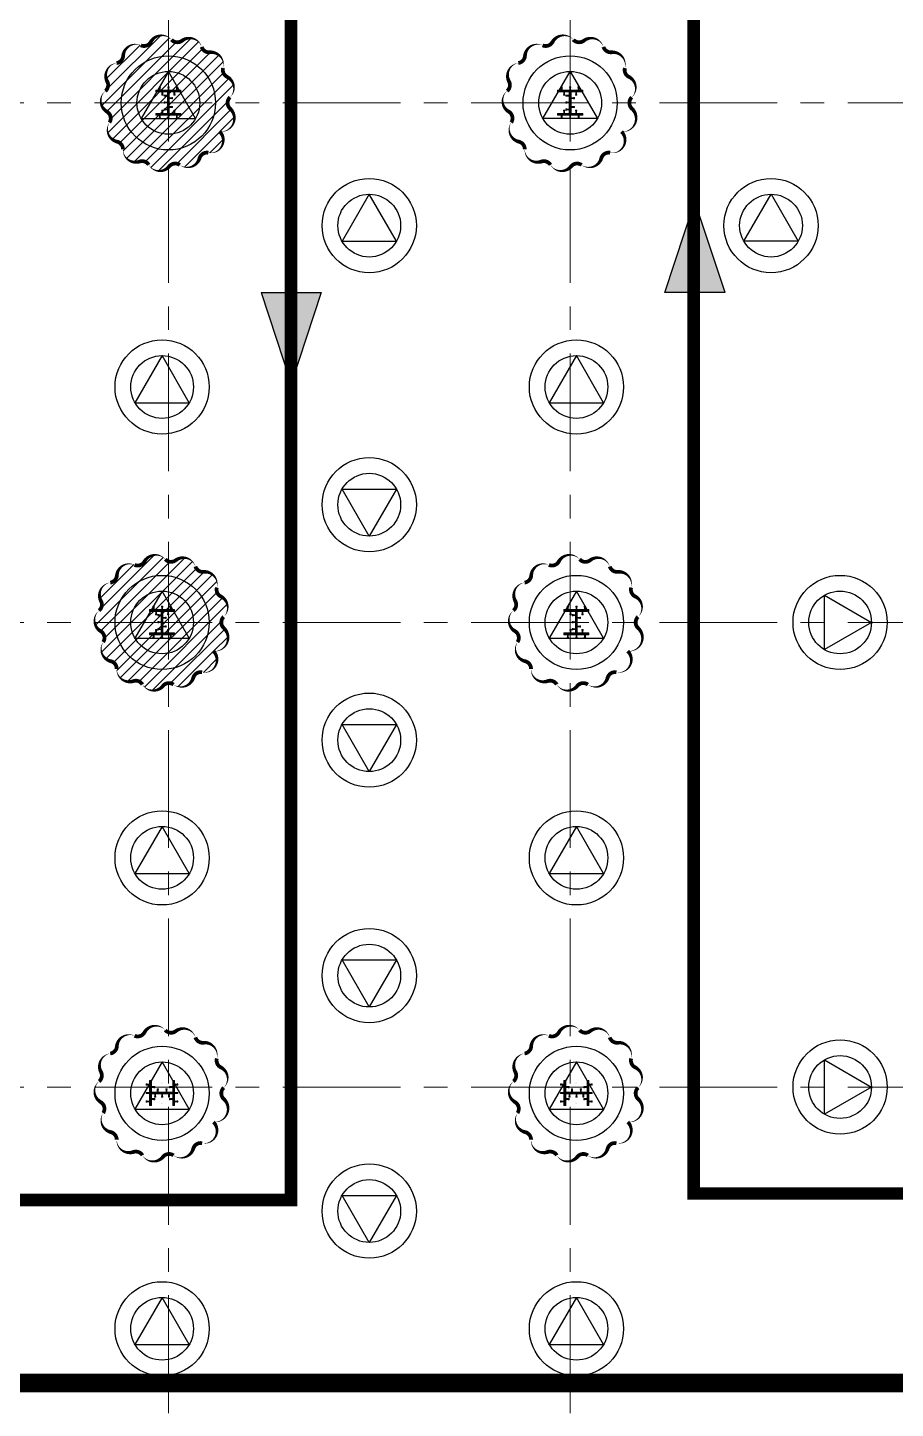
# Model space of a CAD drawing. Header units: millimetres. Extents: x -346728 to 1320345, y -537202 to -385966.
# Drawn here: x 439029 to 452852, y -445010 to -423018 of the extents above; entities that cross this region are included whole.
import ezdxf

# ---------------------------------------------------------------- set-up
doc = ezdxf.new("R2010")
doc.units = ezdxf.units.MM
doc.header["$LTSCALE"] = 100
doc.linetypes.add('HIDDEN', pattern=[9.525, 6.35, -3.175])
doc.linetypes.add('X1326_GLB$0$CENTER', pattern=[2, 1.25, -0.25, 0.25, -0.25])
for name, color, linetype, lineweight in [('A-giao thong', 8, 'Continuous', 15), ('KCMANH', 8, 'Continuous', 13), ('KINGPOST', 5, 'Continuous', 20), ('X1326_GLB$0$A-tim', 8, 'X1326_GLB$0$CENTER', 9)]:
    doc.layers.add(name, color=color, linetype=linetype, lineweight=lineweight)
for name, color, linetype in [('DM', 8, 'Continuous'), ('hach', 253, 'Continuous'), ('PL', 3, 'Continuous'), ('thep doc', 6, 'Continuous'), ('X1326_COL_B4$0$CS', 253, 'Continuous')]:
    doc.layers.add(name, color=color, linetype=linetype)
pattern_1 = [(45, (188543.33, 11377564.439), (-8.980256121, 8.980256121), []), (135, (188543.33, 11377564.439), (-8.980256121, -8.980256121), [])]

# ---------------------------------------------------------------- blocks, each defined once
blk = doc.blocks.new('LVL-KHUNGTEN')
blk.add_lwpolyline([(61072.9, 41092.8), (119123.5, 41092.8), (119123.5, 61.9), (61072.9, 61.9)], close=True)
blk = doc.blocks.new('KP50')
at = {"ltscale": 0.1}
h = blk.add_hatch(color=6, dxfattribs=at)
h.dxf.hatch_style = 1
h.paths.add_polyline_path([(14, 171), (-14, 171), (-14, 142)])
h.paths.add_polyline_path([(-14, -142), (-14, -171), (14, -171)])
at = {"layer": 'KCMANH', "linetype": 'ByBlock'}
h = blk.add_hatch(dxfattribs=at)
h.set_pattern_fill('ANSI37', color=6, scale=4, style=0)
h.set_pattern_definition(pattern_1)
h.paths.add_polyline_path([(-200, 200), (-200, 171), (200, 171), (200, 200)])
h = blk.add_hatch(dxfattribs=at)
h.set_pattern_fill('ANSI37', color=6, scale=4, style=0)
h.set_pattern_definition([(45, (188728.93, 11377564.439), (-8.980256121, 8.980256121), []), (135, (188728.93, 11377564.439), (-8.980256121, -8.980256121), [])])
h.paths.add_polyline_path([(14, 171), (-14, 142), (-14, -142), (14, -171)])
h = blk.add_hatch(dxfattribs=at)
h.set_pattern_fill('ANSI37', color=6, scale=4, style=0)
h.set_pattern_definition(pattern_1)
h.paths.add_polyline_path([(-200, -171), (-200, -200), (200, -200), (200, -171)])
for p, q in [((-125, 253), (-146, 253)), ((-146, 240), (-146, 253)), ((-125, 240), (-146, 240)), ((-142, 200), (-142, 240)), ((-129, 200), (-129, 240)), ((-125, 240), (-125, 253)), ((-10, 253), (10, 253)), ((-10, 240), (-10, 253)), ((-10, 240), (10, 240)), ((-6, 200), (-6, 240)), ((6, 200), (6, 240)), ((10, 240), (10, 253)), ((125, 253), (146, 253)), ((125, 240), (125, 253)), ((125, 240), (146, 240)), ((129, 200), (129, 240)), ((142, 200), (142, 240)), ((146, 240), (146, 253)), ((-85, 131), (-106, 131)), ((-106, 131), (-106, 118)), ((-85, 118), (-106, 118)), ((-102, 171), (-102, 131)), ((-89, 171), (-89, 131)), ((-85, 131), (-85, 118)), ((-67, 100), (-67, 120)), ((-54, 120), (-67, 120)), ((-54, 100), (-67, 100)), ((-67, 10), (-67, -10)), ((-54, 10), (-67, 10)), ((-54, 100), (-54, 120)), ((-14, 116), (-54, 116)), ((-14, 104), (-54, 104)), ((-54, 10), (-54, -10)), ((-14, 6), (-54, 6)), ((14, 76), (54, 76)), ((14, 64), (54, 64)), ((54, 60), (54, 80)), ((54, 80), (67, 80)), ((54, 60), (67, 60)), ((67, 60), (67, 80)), ((85, 131), (106, 131)), ((85, 131), (85, 118)), ((85, 118), (106, 118)), ((89, 171), (89, 131)), ((102, 171), (102, 131)), ((106, 131), (106, 118)), ((-142, -200), (-142, -240)), ((-129, -200), (-129, -240)), ((-85, -118), (-106, -118)), ((-106, -131), (-106, -118)), ((-85, -131), (-106, -131)), ((-102, -171), (-102, -131)), ((-89, -171), (-89, -131)), ((-85, -131), (-85, -118)), ((-54, -10), (-67, -10)), ((-67, -100), (-67, -120)), ((-54, -100), (-67, -100)), ((-54, -120), (-67, -120)), ((-14, -6), (-54, -6)), ((-54, -100), (-54, -120)), ((-14, -104), (-54, -104)), ((-14, -116), (-54, -116)), ((-6, -200), (-6, -240)), ((6, -200), (6, -240)), ((14, -64), (54, -64)), ((14, -76), (54, -76)), ((54, -60), (54, -80)), ((54, -60), (67, -60)), ((54, -80), (67, -80)), ((67, -60), (67, -80)), ((85, -118), (106, -118)), ((85, -131), (85, -118)), ((85, -131), (106, -131)), ((89, -171), (89, -131)), ((102, -171), (102, -131)), ((106, -131), (106, -118)), ((129, -200), (129, -240)), ((142, -200), (142, -240)), ((-125, -240), (-146, -240)), ((-146, -240), (-146, -253)), ((-125, -253), (-146, -253)), ((-125, -240), (-125, -253)), ((-10, -240), (10, -240)), ((-10, -240), (-10, -253)), ((-10, -253), (10, -253)), ((10, -240), (10, -253)), ((125, -240), (146, -240)), ((125, -240), (125, -253)), ((125, -253), (146, -253)), ((146, -240), (146, -253))]:
    blk.add_line(p, q, dxfattribs=at)
at = {"layer": 'KINGPOST', "color": 6, "linetype": 'ByBlock'}
for p, q in [((-200, 200), (200, 200)), ((-200, 171), (-200, 200)), ((-200, 171), (200, 171)), ((-14, 171), (-14, -171)), ((-14, 142), (14, 171)), ((14, 171), (14, -171)), ((200, 171), (200, 200)), ((-200, -171), (200, -171)), ((-200, -171), (-200, -200)), ((-200, -200), (200, -200)), ((-14, -142), (14, -171)), ((200, -171), (200, -200))]:
    blk.add_line(p, q, dxfattribs=at)
blk.add_lwpolyline([(-14, 0), (14, 0)], dxfattribs=at)
blk = doc.blocks.new('B1 Kingpost Layout Plan1')
at = {"layer": 'KCMANH', "linetype": 'ByBlock'}
for p in [(70675, -9446, 0), (77075, -9446, 0), (70575, -17721, 0), (77175, -17721, 0)]:
    blk.add_blockref('KP50', p, dxfattribs=at)
at = {"layer": 'KCMANH', "linetype": 'ByBlock', "rotation": 90}
for p in [(70575, -25221, 0), (77175, -25221, 0)]:
    blk.add_blockref('KP50', p, dxfattribs=at)

msp = doc.modelspace()

# ---------------------------------------------------------------- hatches: boundary and pattern name
at = {"ltscale": 0.1}
h = msp.add_hatch(color=3, dxfattribs=at)
h.dxf.hatch_style = 1
h.paths.add_polyline_path([(441285.6, -424045.2), (441256.8, -424045.2), (441256.8, -424074)])
h.paths.add_polyline_path([(441256.8, -424358.8), (441256.8, -424387.6), (441285.6, -424387.6)])
h = msp.add_hatch(color=6, dxfattribs=at)
h.dxf.hatch_style = 1
h.paths.add_polyline_path([(447685.7, -424045.2), (447656.9, -424045.2), (447656.9, -424074)])
h.paths.add_polyline_path([(447656.9, -424358.8), (447656.9, -424387.6), (447685.7, -424387.6)])
h = msp.add_hatch(color=3, dxfattribs=at)
h.dxf.hatch_style = 1
h.paths.add_polyline_path([(441185.6, -432320.3), (441156.8, -432320.3), (441156.8, -432349.1)])
h.paths.add_polyline_path([(441156.8, -432633.9), (441156.8, -432662.7), (441185.6, -432662.7)])
h = msp.add_hatch(color=6, dxfattribs=at)
h.dxf.hatch_style = 1
h.paths.add_polyline_path([(447785.7, -432320.3), (447756.9, -432320.3), (447756.9, -432349.1)])
h.paths.add_polyline_path([(447756.9, -432633.9), (447756.9, -432662.7), (447785.7, -432662.7)])
h = msp.add_hatch(color=6, dxfattribs=at)
h.dxf.hatch_style = 1
h.paths.add_polyline_path([(441185.6, -439820.3), (441156.8, -439820.3), (441156.8, -439849.1)])
h.paths.add_polyline_path([(441156.8, -440133.9), (441156.8, -440162.7), (441185.6, -440162.7)])
h = msp.add_hatch(color=6, dxfattribs=at)
h.dxf.hatch_style = 1
h.paths.add_polyline_path([(447785.7, -439820.3), (447756.9, -439820.3), (447756.9, -439849.1)])
h.paths.add_polyline_path([(447756.9, -440133.9), (447756.9, -440162.7), (447785.7, -440162.7)])
at = {"layer": 'A-giao thong', "transparency": 33554572}
h = msp.add_hatch(dxfattribs=at)
h.set_pattern_fill('ANSI31', color=256, scale=1000)
h.set_pattern_definition([(45, (402922.2, -521473.05), (-88.38835, 88.38835), [])])
edge = h.paths.add_edge_path()
edge.add_arc((442116.3, -423980.7), 200.1, 313.189, 423.189)
edge.add_arc((442262.1, -423692.2), 123.2, 165.32463, 243.189, ccw=False)
edge.add_arc((441949.1, -423610.2), 200.3, 345.32463, 455.32463)
edge.add_arc((441919.1, -423288.1), 123.2, 197.45235, 275.32463, ccw=False)
edge.add_arc((441610.6, -423385.1), 200.2, 17.45235, 127.45235)
edge.add_arc((441413.9, -423128.4), 123.2, 221.33742, 307.45235, ccw=False)
edge.add_arc((441168.8, -423343.9), 203.2, 41.33742, 151.33742)
edge.add_arc((440882.5, -423187.4), 123.2, 245.97207, 331.33742, ccw=False)
edge.add_arc((440750.8, -423482.8), 200.3, 65.97207, 175.97207)
edge.add_arc((440428.1, -423460.1), 123.2, 278.09941, 355.97207, ccw=False)
edge.add_arc((440473.7, -423780.4), 200.3, 98.09941, 208.09941)
edge.add_arc((440188.3, -423932.7), 123.2, -50.51419, 28.09941, ccw=False)
edge.add_arc((440394.3, -424182.7), 200.7, 129.48581, 239.48581)
edge.add_arc((440229.8, -424461.6), 123.2, -33.38585, 59.48581, ccw=False)
edge.add_arc((440499.8, -424639.5), 200.1, 146.61415, 256.61415)
edge.add_arc((440424.9, -424954), 123.2, -1.25134, 76.61415, ccw=False)
edge.add_arc((440748.4, -424961.1), 200.3, 178.74866, 288.74866)
edge.add_arc((440852.3, -425267.5), 123.2, 30.87684, 108.74866, ccw=False)
edge.add_arc((441129.9, -425101.5), 200.2, 210.87684, 320.87684)
edge.add_arc((441380.8, -425305.5), 123.2, 54.01227, 140.87684, ccw=False)
edge.add_arc((441572.6, -425041.5), 203.1, 234.01227, 344.01227)
edge.add_arc((441886.3, -425131.4), 123.2, 79.39644, 164.01227, ccw=False)
edge.add_arc((441945.8, -424813.5), 200.3, 259.39644, 404.1286)
edge.add_arc((442110.7, -424463.1), 212, 264.27964, 407.39823)
edge.add_arc((442337.5, -424216.4), 123.2, 133.189, 227.39823, ccw=False)
h = msp.add_hatch(dxfattribs=at)
h.set_pattern_fill('ANSI31', color=256, scale=1000)
h.set_pattern_definition([(45, (402822.2, -529748.15), (-88.38835, 88.38835), [])])
edge = h.paths.add_edge_path()
edge.add_arc((442016.3, -432255.8), 200.1, 313.189, 423.189)
edge.add_arc((442162.1, -431967.3), 123.2, 165.32463, 243.189, ccw=False)
edge.add_arc((441849.1, -431885.3), 200.3, 345.32463, 455.32463)
edge.add_arc((441819.1, -431563.2), 123.2, 197.45235, 275.32463, ccw=False)
edge.add_arc((441510.6, -431660.2), 200.2, 17.45235, 127.45235)
edge.add_arc((441313.9, -431403.5), 123.2, 221.33742, 307.45235, ccw=False)
edge.add_arc((441068.8, -431619), 203.2, 41.33742, 151.33742)
edge.add_arc((440782.5, -431462.5), 123.2, 245.97207, 331.33742, ccw=False)
edge.add_arc((440650.8, -431757.9), 200.3, 65.97207, 175.97207)
edge.add_arc((440328.1, -431735.2), 123.2, 278.09941, 355.97207, ccw=False)
edge.add_arc((440373.7, -432055.5), 200.3, 98.09941, 208.09941)
edge.add_arc((440088.3, -432207.8), 123.2, -50.51419, 28.09941, ccw=False)
edge.add_arc((440294.3, -432457.8), 200.7, 129.48581, 239.48581)
edge.add_arc((440129.8, -432736.7), 123.2, -33.38585, 59.48581, ccw=False)
edge.add_arc((440399.8, -432914.6), 200.1, 146.61415, 256.61415)
edge.add_arc((440324.9, -433229.1), 123.2, -1.25134, 76.61415, ccw=False)
edge.add_arc((440648.4, -433236.2), 200.3, 178.74866, 288.74866)
edge.add_arc((440752.3, -433542.6), 123.2, 30.87684, 108.74866, ccw=False)
edge.add_arc((441029.9, -433376.6), 200.2, 210.87684, 320.87684)
edge.add_arc((441280.8, -433580.7), 123.2, 54.01227, 140.87684, ccw=False)
edge.add_arc((441472.6, -433316.6), 203.1, 234.01227, 344.01227)
edge.add_arc((441786.3, -433406.5), 123.2, 79.39644, 164.01227, ccw=False)
edge.add_arc((441845.8, -433088.6), 200.3, 259.39644, 404.1286)
edge.add_arc((442010.7, -432738.2), 212, 264.27964, 407.39823)
edge.add_arc((442237.5, -432491.5), 123.2, 133.189, 227.39823, ccw=False)
at = {"layer": 'hach'}
h = msp.add_hatch(dxfattribs=at)
h.set_pattern_fill('ANSI31', color=256, scale=70)
h.set_pattern_definition([(45, (342151.22, -508591.22), (-157.15448, 157.15448), [])])
h.paths.add_polyline_path([(362433.4, -410142.2), (348853.9, -428107.5), (376146.7, -501359), (382446.8, -503970.9), (458369.1, -469396.6), (462927.9, -462329.4), (462919.8, -415142.7), (457917.8, -410142.2)])
h.paths.add_polyline_path([(363030.6, -411342.2), (350208.3, -428305.7), (377088.8, -500450.6), (382424.3, -502662.6), (457551.5, -468450.4), (461727.8, -461976.1), (461719.7, -415639.4), (457420.9, -411342.2)], flags=16)
h = msp.add_hatch(dxfattribs=at)
h.set_pattern_fill('AR-CONC', color=256, scale=4)
h.set_pattern_definition([(50, (342151.2, -508591.2), (728.7387, -63.7563), [76.2, -838.2]), (355, (342151.2, -508591.2), (-140.9737, 764.2274), [60.96, -670.5623]), (100.45144, (342211.95, -508596.54), (587.765, 700.471), [64.76, -712.361]), (46.1842, (342151.2, -508388), (1084.316, -168.1693), [114.3, -1257.3]), (96.63556, (342241.6, -508402), (949.6165, 989.7045), [97.14, -1068.5424]), (351.18415, (342151.2, -508388), (949.6165, 989.7045), [91.44, -1005.839]), (21, (342252.8, -508438.8), (606.4576, -409.0608), [76.2, -838.2]), (326, (342252.8, -508438.8), (247.208, 736.752), [60.96, -670.56]), (71.45144, (342303.36, -508472.9), (853.6657, 327.691), [64.76, -712.3598]), (37.5, (342151.22, -508591.22), (12.3544, 338.22016), [0, -662.432, 0, -680.72, 0, -673.1]), (7.5, (342151.22, -508591.22), (267.27865, 400.7223), [0, -388.112, 0, -647.192, 0, -256.54]), (327.5, (341924.65, -508591.22), (542.3624, -22.91498), [0, -254, 0, -792.48, 0, -1051.56]), (317.5, (341823.05, -508591.2), (592.5167, 101.706), [0, -330.2, 0, -526.288, 0, -746.76])])
h.paths.add_polyline_path([(362433.4, -410142.2), (348853.9, -428107.5), (376146.7, -501359), (382446.8, -503970.9), (458369.1, -469396.6), (462927.9, -462329.4), (462919.8, -415142.7), (457917.8, -410142.2)])
h.paths.add_polyline_path([(363030.6, -411342.2), (350208.3, -428305.7), (377088.8, -500450.6), (382424.3, -502662.6), (457551.5, -468450.4), (461727.8, -461976.1), (461719.7, -415639.4), (457420.9, -411342.2)], flags=16)
at = {"layer": 'thep doc'}
h = msp.add_hatch(dxfattribs=at)
h.set_pattern_fill('ANSI31', color=256, angle=180)
h.set_pattern_definition([(225, (632272.5629, -768609.35549), (0.08838834765, -0.08838834765), [])])
h.paths.add_polyline_path([(449181.3, -427238.5), (449659.9, -427238.5), (449659.9, -425785.2)])
h.paths.add_polyline_path([(449659.9, -427238.5), (450138.5, -427238.5), (449659.9, -425785.2)])
h = msp.add_hatch(dxfattribs=at)
h.set_pattern_fill('ANSI31', color=256)
h.set_pattern_definition([(45, (260612.83886, -85867.62887), (-0.08838834765, 0.08838834765), [])])
h.paths.add_polyline_path([(443704.2, -427238.5), (443225.5, -427238.5), (443225.5, -428691.8)])
h.paths.add_polyline_path([(443225.5, -427238.5), (442746.9, -427238.5), (443225.5, -428691.8)])

# ---------------------------------------------------------------- linework, layer by layer
at = {"color": 5, "elevation": -2718.3}
for points in [[(442253.2, -424126.6, 0, 60, 0.5205671), (442206.5, -423802.1, 60, 60, -0.3534527), (442142.9, -423661, 0, 60, 0.5205671), (441930.5, -423410.8, 60, 60, -0.3534915), (441801.6, -423325.1, 0, 60, 0.5205671), (441488.8, -423226.1, 60, 60, -0.3944899), (441321.4, -423209.7, 0, 60, 0.520567), (440990.5, -423246.5, 60, 60, -0.3907151), (440832.3, -423299.9, 0, 60, 0.520567), (440551, -423468.7, 60, 60, -0.3534934), (440445.5, -423582, 0, 60, 0.5205671), (440297, -423874.7, 60, 60, -0.3571345), (440266.7, -424027.8, 0, 60, 0.520567), (440292.4, -424355.5, 60, 60, -0.4289707), (440332.7, -424529.4, 0, 60, 0.520567), (440453.4, -424834.2, 60, 60, -0.3534582), (440548.1, -424956.7, 0, 60, 0.520567), (440812.8, -425150.8, 60, 60, -0.3534893), (440958.1, -425204.2, 0, 60, 0.5205671), (441285.3, -425227.8, 60, 60, -0.3982747), (441453.2, -425205.9, 0, 60, 0.520567), (441767.8, -425097.5, 60, 60, -0.3869502), (441908.9, -425010.3, 0, 60, 0.7314349), (442089.5, -424674, 0, 60, 0.7206829), (442254.1, -424307.1, 60, 60, -0.4358983)], [(442153.2, -432401.7, 0, 60, 0.5205671), (442106.5, -432077.2, 60, 60, -0.3534527), (442042.9, -431936.1, 0, 60, 0.5205671), (441830.5, -431685.9, 60, 60, -0.3534915), (441701.6, -431600.2, 0, 60, 0.5205671), (441388.8, -431501.2, 60, 60, -0.3944899), (441221.4, -431484.8, 0, 60, 0.520567), (440890.5, -431521.6, 60, 60, -0.3907151), (440732.3, -431575, 0, 60, 0.520567), (440451, -431743.8, 60, 60, -0.3534934), (440345.5, -431857.1, 0, 60, 0.5205671), (440197, -432149.8, 60, 60, -0.3571345), (440166.7, -432302.9, 0, 60, 0.520567), (440192.4, -432630.6, 60, 60, -0.4289707), (440232.7, -432804.5, 0, 60, 0.520567), (440353.4, -433109.3, 60, 60, -0.3534582), (440448.1, -433231.8, 0, 60, 0.520567), (440712.8, -433425.9, 60, 60, -0.3534893), (440858.1, -433479.3, 0, 60, 0.5205671), (441185.3, -433502.9, 60, 60, -0.3982747), (441353.2, -433481, 0, 60, 0.520567), (441667.8, -433372.6, 60, 60, -0.3869502), (441808.9, -433285.4, 0, 60, 0.7314349), (441989.5, -432949.1, 0, 60, 0.7206829), (442154.1, -432582.2, 60, 60, -0.4358983)]]:
    msp.add_lwpolyline(points, format="xyseb", close=True, dxfattribs=at)
at = {"color": 6, "elevation": -2718.3}
for points in [[(448653.4, -424126.6, 0, 60, 0.5205671), (448606.7, -423802.1, 60, 60, -0.3534527), (448543.1, -423661, 0, 60, 0.5205671), (448330.7, -423410.8, 60, 60, -0.3534915), (448201.8, -423325.1, 0, 60, 0.5205671), (447889, -423226.1, 60, 60, -0.3944899), (447721.6, -423209.7, 0, 60, 0.520567), (447390.7, -423246.5, 60, 60, -0.3907151), (447232.5, -423299.9, 0, 60, 0.520567), (446951.2, -423468.7, 60, 60, -0.3534934), (446845.6, -423582, 0, 60, 0.5205671), (446697.2, -423874.7, 60, 60, -0.3571345), (446666.8, -424027.8, 0, 60, 0.520567), (446692.5, -424355.5, 60, 60, -0.4289707), (446732.8, -424529.4, 0, 60, 0.520567), (446853.6, -424834.2, 60, 60, -0.3534582), (446948.2, -424956.7, 0, 60, 0.520567), (447212.9, -425150.8, 60, 60, -0.3534893), (447358.2, -425204.2, 0, 60, 0.5205671), (447685.4, -425227.8, 60, 60, -0.3982747), (447853.4, -425205.9, 0, 60, 0.520567), (448168, -425097.5, 60, 60, -0.3869502), (448309.1, -425010.3, 0, 60, 0.7314349), (448489.7, -424674, 0, 60, 0.7206829), (448654.3, -424307.1, 60, 60, -0.4358983)], [(448753.3, -432401.7, 0, 60, 0.5205671), (448706.6, -432077.2, 60, 60, -0.3534527), (448643, -431936.1, 0, 60, 0.5205671), (448430.6, -431685.9, 60, 60, -0.3534915), (448301.7, -431600.2, 0, 60, 0.5205671), (447988.9, -431501.2, 60, 60, -0.3944899), (447821.5, -431484.8, 0, 60, 0.520567), (447490.7, -431521.6, 60, 60, -0.3907151), (447332.4, -431575, 0, 60, 0.520567), (447051.1, -431743.8, 60, 60, -0.3534934), (446945.6, -431857.1, 0, 60, 0.5205671), (446797.1, -432149.8, 60, 60, -0.3571345), (446766.8, -432302.9, 0, 60, 0.520567), (446792.5, -432630.6, 60, 60, -0.4289707), (446832.8, -432804.5, 0, 60, 0.520567), (446953.5, -433109.3, 60, 60, -0.3534582), (447048.2, -433231.8, 0, 60, 0.520567), (447312.9, -433425.9, 60, 60, -0.3534893), (447458.2, -433479.3, 0, 60, 0.5205671), (447785.4, -433502.9, 60, 60, -0.3982747), (447953.3, -433481, 0, 60, 0.520567), (448267.9, -433372.6, 60, 60, -0.3869502), (448409, -433285.4, 0, 60, 0.7314349), (448589.6, -432949.1, 0, 60, 0.7206829), (448754.2, -432582.2, 60, 60, -0.4358983)], [(442153.2, -439901.7, 0, 60, 0.5205671), (442106.5, -439577.2, 60, 60, -0.3534527), (442042.9, -439436.1, 0, 60, 0.5205671), (441830.5, -439185.9, 60, 60, -0.3534915), (441701.6, -439100.2, 0, 60, 0.5205671), (441388.8, -439001.2, 60, 60, -0.3944899), (441221.4, -438984.8, 0, 60, 0.520567), (440890.5, -439021.6, 60, 60, -0.3907151), (440732.3, -439075, 0, 60, 0.520567), (440451, -439243.8, 60, 60, -0.3534934), (440345.5, -439357.1, 0, 60, 0.5205671), (440197, -439649.8, 60, 60, -0.3571345), (440166.7, -439802.9, 0, 60, 0.520567), (440192.4, -440130.6, 60, 60, -0.4289707), (440232.7, -440304.5, 0, 60, 0.520567), (440353.4, -440609.3, 60, 60, -0.3534582), (440448.1, -440731.8, 0, 60, 0.520567), (440712.8, -440925.9, 60, 60, -0.3534893), (440858.1, -440979.3, 0, 60, 0.5205671), (441185.3, -441002.9, 60, 60, -0.3982747), (441353.2, -440981, 0, 60, 0.520567), (441667.8, -440872.6, 60, 60, -0.3869502), (441808.9, -440785.4, 0, 60, 0.7314349), (441989.5, -440449.1, 0, 60, 0.7206829), (442154.1, -440082.2, 60, 60, -0.4358983)], [(448753.3, -439901.7, 0, 60, 0.5205671), (448706.6, -439577.2, 60, 60, -0.3534527), (448643, -439436.1, 0, 60, 0.5205671), (448430.6, -439185.9, 60, 60, -0.3534915), (448301.7, -439100.2, 0, 60, 0.5205671), (447988.9, -439001.2, 60, 60, -0.3944899), (447821.5, -438984.8, 0, 60, 0.520567), (447490.7, -439021.6, 60, 60, -0.3907151), (447332.4, -439075, 0, 60, 0.520567), (447051.1, -439243.8, 60, 60, -0.3534934), (446945.6, -439357.1, 0, 60, 0.5205671), (446797.1, -439649.8, 60, 60, -0.3571345), (446766.8, -439802.9, 0, 60, 0.520567), (446792.5, -440130.6, 60, 60, -0.4289707), (446832.8, -440304.5, 0, 60, 0.520567), (446953.5, -440609.3, 60, 60, -0.3534582), (447048.2, -440731.8, 0, 60, 0.520567), (447312.9, -440925.9, 60, 60, -0.3534893), (447458.2, -440979.3, 0, 60, 0.5205671), (447785.4, -441002.9, 60, 60, -0.3982747), (447953.3, -440981, 0, 60, 0.520567), (448267.9, -440872.6, 60, 60, -0.3869502), (448409, -440785.4, 0, 60, 0.7314349), (448589.6, -440449.1, 0, 60, 0.7206829), (448754.2, -440082.2, 60, 60, -0.4358983)]]:
    msp.add_lwpolyline(points, format="xyseb", close=True, dxfattribs=at)
at = {"layer": 'DM', "color": 7, "linetype": 'HIDDEN'}
msp.add_line((461719.3, -444604.3, -1404.9), (406870.9, -444604.3, -1404.9), dxfattribs=at)
at = {"layer": 'DM', "color": 7, "linetype": 'HIDDEN', "const_width": 300, "elevation": -1404.9}
msp.add_lwpolyline([(461719.3, -444604.3), (461727.5, -461973.7), (457551.1, -468448), (402696.6, -493428.3), (402705, -478739.5), (404143.7, -478739.5), (404143.7, -447776.3), (406870.9, -447776.3), (406870.9, -444604.3)], close=True, dxfattribs=at)
at = {"layer": 'PL', "elevation": -1404.9}
for points in [[(440838.1, -424466.4), (441704.2, -424466.4), (441271.2, -423716.4)], [(440838.1, -424466.4), (441704.2, -424466.4), (441271.2, -423716.4)], [(448104.3, -424466.4), (447238.3, -424466.4), (447671.3, -423716.4)], [(448104.3, -424466.4), (447238.3, -424466.4), (447671.3, -423716.4)], [(444038.2, -426421.4), (444904.2, -426421.4), (444471.2, -425671.4)], [(444038.2, -426421.4), (444904.2, -426421.4), (444471.2, -425671.4)], [(451304.3, -426421.4), (450438.3, -426421.4), (450871.3, -425671.4)], [(451304.3, -426421.4), (450438.3, -426421.4), (450871.3, -425671.4)], [(440738.1, -428991.5), (441604.2, -428991.5), (441171.2, -428241.5)], [(440738.1, -428991.5), (441604.2, -428991.5), (441171.2, -428241.5)], [(447338.3, -428991.5), (448204.3, -428991.5), (447771.3, -428241.5)], [(447338.3, -428991.5), (448204.3, -428991.5), (447771.3, -428241.5)], [(444038.2, -430366.5), (444904.2, -430366.5), (444471.2, -431116.5)], [(444038.2, -430366.5), (444904.2, -430366.5), (444471.2, -431116.5)], [(440738.1, -432741.5), (441604.2, -432741.5), (441171.2, -431991.5)], [(440738.1, -432741.5), (441604.2, -432741.5), (441171.2, -431991.5)], [(447338.3, -432741.5), (448204.3, -432741.5), (447771.3, -431991.5)], [(447338.3, -432741.5), (448204.3, -432741.5), (447771.3, -431991.5)], [(451721.3, -432924.5), (451721.3, -432058.5), (452471.3, -432491.5)], [(451721.3, -432924.5), (451721.3, -432058.5), (452471.3, -432491.5)], [(444038.2, -434116.5), (444904.2, -434116.5), (444471.2, -434866.5)], [(444038.2, -434116.5), (444904.2, -434116.5), (444471.2, -434866.5)], [(440738.1, -436491.5), (441604.2, -436491.5), (441171.2, -435741.5)], [(440738.1, -436491.5), (441604.2, -436491.5), (441171.2, -435741.5)], [(447338.3, -436491.5), (448204.3, -436491.5), (447771.3, -435741.5)], [(447338.3, -436491.5), (448204.3, -436491.5), (447771.3, -435741.5)], [(444038.2, -437866.5), (444904.2, -437866.5), (444471.2, -438616.5)], [(444038.2, -437866.5), (444904.2, -437866.5), (444471.2, -438616.5)], [(440738.1, -440241.5), (441604.2, -440241.5), (441171.2, -439491.5)], [(440738.1, -440241.5), (441604.2, -440241.5), (441171.2, -439491.5)], [(447338.3, -440241.5), (448204.3, -440241.5), (447771.3, -439491.5)], [(447338.3, -440241.5), (448204.3, -440241.5), (447771.3, -439491.5)], [(451721.3, -440324.6), (451721.3, -439458.6), (452471.3, -439891.6)], [(451721.3, -440324.6), (451721.3, -439458.6), (452471.3, -439891.6)], [(444038.2, -441616.5), (444904.2, -441616.5), (444471.2, -442366.5)], [(444038.2, -441616.5), (444904.2, -441616.5), (444471.2, -442366.5)], [(440738.1, -443991.5), (441604.2, -443991.5), (441171.2, -443241.5)], [(440738.1, -443991.5), (441604.2, -443991.5), (441171.2, -443241.5)], [(447338.3, -443991.5), (448204.3, -443991.5), (447771.3, -443241.5)], [(447338.3, -443991.5), (448204.3, -443991.5), (447771.3, -443241.5)]]:
    msp.add_lwpolyline(points, close=True, dxfattribs=at)
at = {"layer": 'PL'}
for centre, radius in [((441271.2, -424216.4, -1404.9), 750), ((441271.2, -424216.4, -1404.9), 750), ((447671.3, -424216.4, -1404.9), 750), ((447671.3, -424216.4, -1404.9), 750), ((441271.2, -424216.4, -1404.9), 500), ((441271.2, -424216.4, -1404.9), 500), ((447671.3, -424216.4, -1404.9), 500), ((447671.3, -424216.4, -1404.9), 500), ((444471.2, -426171.4, -1404.9), 750), ((444471.2, -426171.4, -1404.9), 750), ((450871.3, -426171.4, -1404.9), 750), ((450871.3, -426171.4, -1404.9), 750), ((444471.2, -426171.4, -1404.9), 500), ((444471.2, -426171.4, -1404.9), 500), ((450871.3, -426171.4, -1404.9), 500), ((450871.3, -426171.4, -1404.9), 500), ((441171.2, -428741.5, -1404.9), 750), ((441171.2, -428741.5, -1404.9), 750), ((447771.3, -428741.5, -1404.9), 750), ((447771.3, -428741.5, -1404.9), 750), ((441171.2, -428741.5, -1404.9), 500), ((441171.2, -428741.5, -1404.9), 500), ((447771.3, -428741.5, -1404.9), 500), ((447771.3, -428741.5, -1404.9), 500), ((444471.2, -430616.5, -1404.9), 750), ((444471.2, -430616.5, -1404.9), 750), ((444471.2, -430616.5, -1404.9), 500), ((444471.2, -430616.5, -1404.9), 500), ((441171.2, -432491.5, -1404.9), 750), ((441171.2, -432491.5, -1404.9), 750), ((447771.3, -432491.5, -1404.9), 750), ((447771.3, -432491.5, -1404.9), 750), ((451971.3, -432491.5, -1404.9), 750), ((451971.3, -432491.5, -1404.9), 750), ((441171.2, -432491.5, -1404.9), 500), ((441171.2, -432491.5, -1404.9), 500), ((447771.3, -432491.5, -1404.9), 500), ((447771.3, -432491.5, -1404.9), 500), ((451971.3, -432491.5, -1404.9), 500), ((451971.3, -432491.5, -1404.9), 500), ((444471.2, -434366.5, -1404.9), 750), ((444471.2, -434366.5, -1404.9), 750), ((444471.2, -434366.5, -1404.9), 500), ((444471.2, -434366.5, -1404.9), 500), ((441171.2, -436241.5, -1404.9), 750), ((441171.2, -436241.5, -1404.9), 750), ((447771.3, -436241.5, -1404.9), 750), ((447771.3, -436241.5, -1404.9), 750), ((441171.2, -436241.5, -1404.9), 500), ((441171.2, -436241.5, -1404.9), 500), ((447771.3, -436241.5, -1404.9), 500), ((447771.3, -436241.5, -1404.9), 500), ((444471.2, -438116.5, -1404.9), 750), ((444471.2, -438116.5, -1404.9), 750), ((444471.2, -438116.5, -1404.9), 500), ((444471.2, -438116.5, -1404.9), 500), ((451971.3, -439891.6, -1404.9), 750), ((451971.3, -439891.6, -1404.9), 750), ((441171.2, -439991.5, -1404.9), 750), ((441171.2, -439991.5, -1404.9), 750), ((447771.3, -439991.5, -1404.9), 750), ((447771.3, -439991.5, -1404.9), 750), ((451971.3, -439891.6, -1404.9), 500), ((451971.3, -439891.6, -1404.9), 500), ((441171.2, -439991.5, -1404.9), 500), ((441171.2, -439991.5, -1404.9), 500), ((447771.3, -439991.5, -1404.9), 500), ((447771.3, -439991.5, -1404.9), 500), ((444471.2, -441866.5, -1404.9), 750), ((444471.2, -441866.5, -1404.9), 750), ((444471.2, -441866.5, -1404.9), 500), ((444471.2, -441866.5, -1404.9), 500), ((441171.2, -443741.5, -1404.9), 750), ((441171.2, -443741.5, -1404.9), 750), ((447771.3, -443741.5, -1404.9), 750), ((447771.3, -443741.5, -1404.9), 750), ((441171.2, -443741.5, -1404.9), 500), ((441171.2, -443741.5, -1404.9), 500), ((447771.3, -443741.5, -1404.9), 500), ((447771.3, -443741.5, -1404.9), 500)]:
    msp.add_circle(centre, radius, dxfattribs=at)
at = {"layer": 'thep doc'}
for p, q in [((442746.9, -427238.5, -3876.7), (443704.2, -427238.5, -3876.7)), ((450138.5, -427238.5, -3876.7), (449181.3, -427238.5, -3876.7))]:
    msp.add_line(p, q, dxfattribs=at)
at = {"layer": 'thep doc', "const_width": 200, "elevation": -3876.7}
msp.add_lwpolyline([(458204.7, -414076.8), (458204.7, -441586.7), (449639.5, -441586.7), (449639.5, -414171.7), (443225.5, -414171.7), (443225.5, -441691.1), (434514.6, -441691.1)], dxfattribs=at)
at = {"layer": 'thep doc', "elevation": -3876.7}
for points in [[(449181.3, -427238.5), (449659.9, -425785.2)], [(450138.5, -427238.5), (449659.9, -425785.2)], [(442746.9, -427238.5), (443225.5, -428691.8)], [(443704.2, -427238.5), (443225.5, -428691.8)]]:
    msp.add_lwpolyline(points, dxfattribs=at)
at = {"layer": 'X1326_COL_B4$0$CS', "linetype": 'ByBlock', "ltscale": 8, "elevation": -1404.9, "flags": 128}
msp.add_lwpolyline([(462924.9, -444707.5), (335575.3, -444707.5)], dxfattribs=at)
at = {"layer": 'X1326_GLB$0$A-tim', "ltscale": 15}
for p, q in [((441271.2, -398208.6, -1404.9), (441271.2, -512162.7, -1404.9)), ((447671.3, -398208.6, -1404.9), (447671.3, -512162.7, -1404.9)), ((341092.1, -424216.4, -1404.9), (475778.7, -424216.4, -1404.9)), ((341092.1, -432491.5, -1404.9), (475778.7, -432491.5, -1404.9)), ((341092.1, -439891.6, -1404.9), (475778.7, -439891.6, -1404.9))]:
    msp.add_line(p, q, dxfattribs=at)

# ---------------------------------------------------------------- block references
at = {"extrusion": (0.00597, -2.28885e-18, 0.999982), "xscale": 3.385207865094198, "yscale": 3.385207865094198, "zscale": 3.385207865094198}
msp.add_blockref('LVL-KHUNGTEN', (112985.2, -525073.6, 1027.7), dxfattribs=at)
msp.add_blockref('B1 Kingpost Layout Plan1', (370596.3, -414766, -1404.9))

doc.saveas('drawing.dxf')
